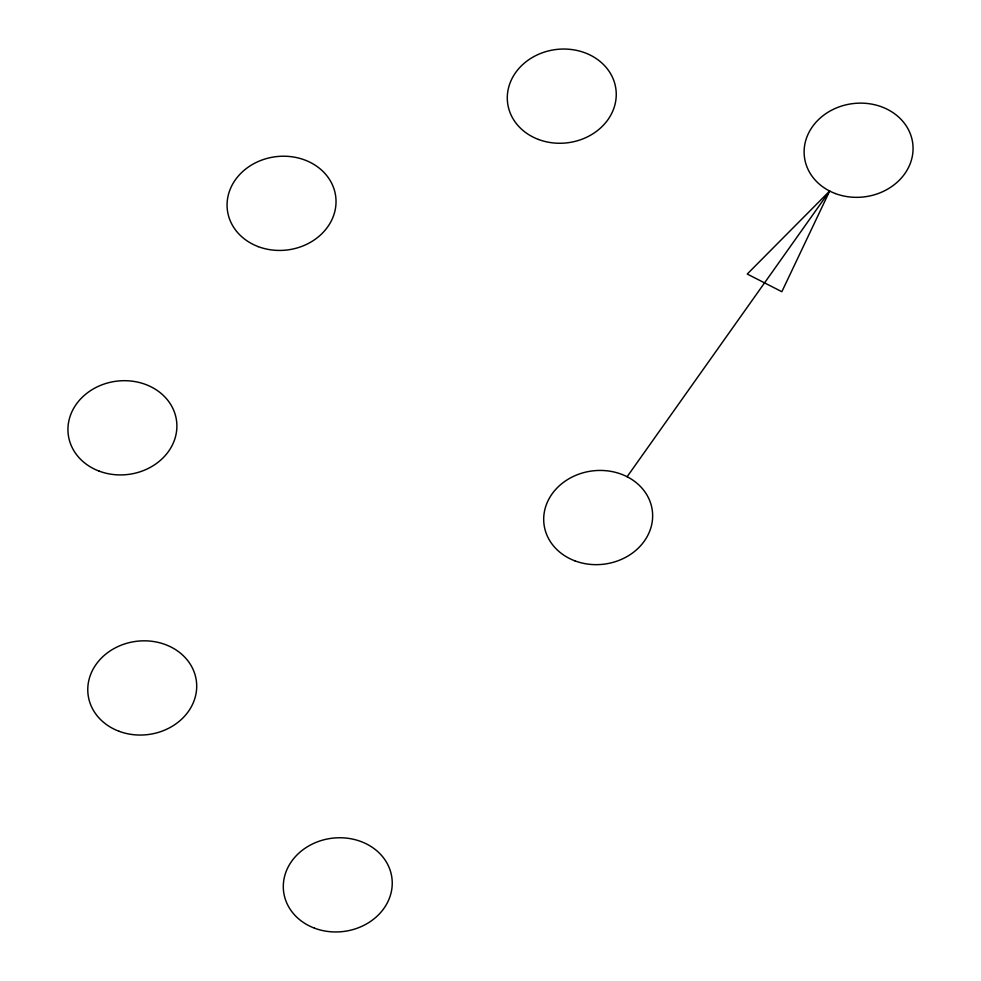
<?xml version="1.0" encoding="UTF-8"?>
<svg xmlns="http://www.w3.org/2000/svg" width="981" height="981" viewBox="0 0 981 981"><rect width="100%" height="100%" fill="white"/><g stroke="black" fill="none" stroke-linecap="round" stroke-linejoin="round"><path stroke-width="1.47" d="M829.656 191.037L781.857 291.7L747.24 274.042L829.656 191.037L627.117 476.729M835.334 193.551A54.593 46.99 -7.1 0 0 912.882 144.612A54.593 46.99 -7.1 0 0 827.547 112.533A54.593 46.99 -7.1 0 0 835.334 193.551M538.52 139.474A54.593 46.99 -7.1 0 0 616.068 90.534A54.593 46.99 -7.1 0 0 530.721 58.455A54.593 46.99 -7.1 0 0 538.52 139.474M258.297 246.648A54.593 46.99 -7.1 0 0 335.845 197.708A54.593 46.99 -7.1 0 0 250.498 165.63A54.593 46.99 -7.1 0 0 258.297 246.648M99.155 471.125A54.58 46.99 -7.1 0 0 176.703 422.186A54.58 46.99 -7.1 0 0 91.368 390.107A54.58 46.99 -7.1 0 0 99.155 471.125M118.971 731.25A54.58 46.99 -7.1 0 0 196.519 682.31A54.58 46.99 -7.1 0 0 111.184 650.244A54.58 46.99 -7.1 0 0 118.971 731.25M314.521 928.173A54.58 46.978 -7.1 0 0 392.057 879.234A54.58 46.978 -7.1 0 0 306.734 847.167A54.58 46.978 -7.1 0 0 314.521 928.173M574.927 560.862A54.58 46.978 -7.1 0 0 652.463 511.923A54.58 46.978 -7.1 0 0 567.141 479.844A54.58 46.978 -7.1 0 0 574.927 560.862"/></g></svg>
